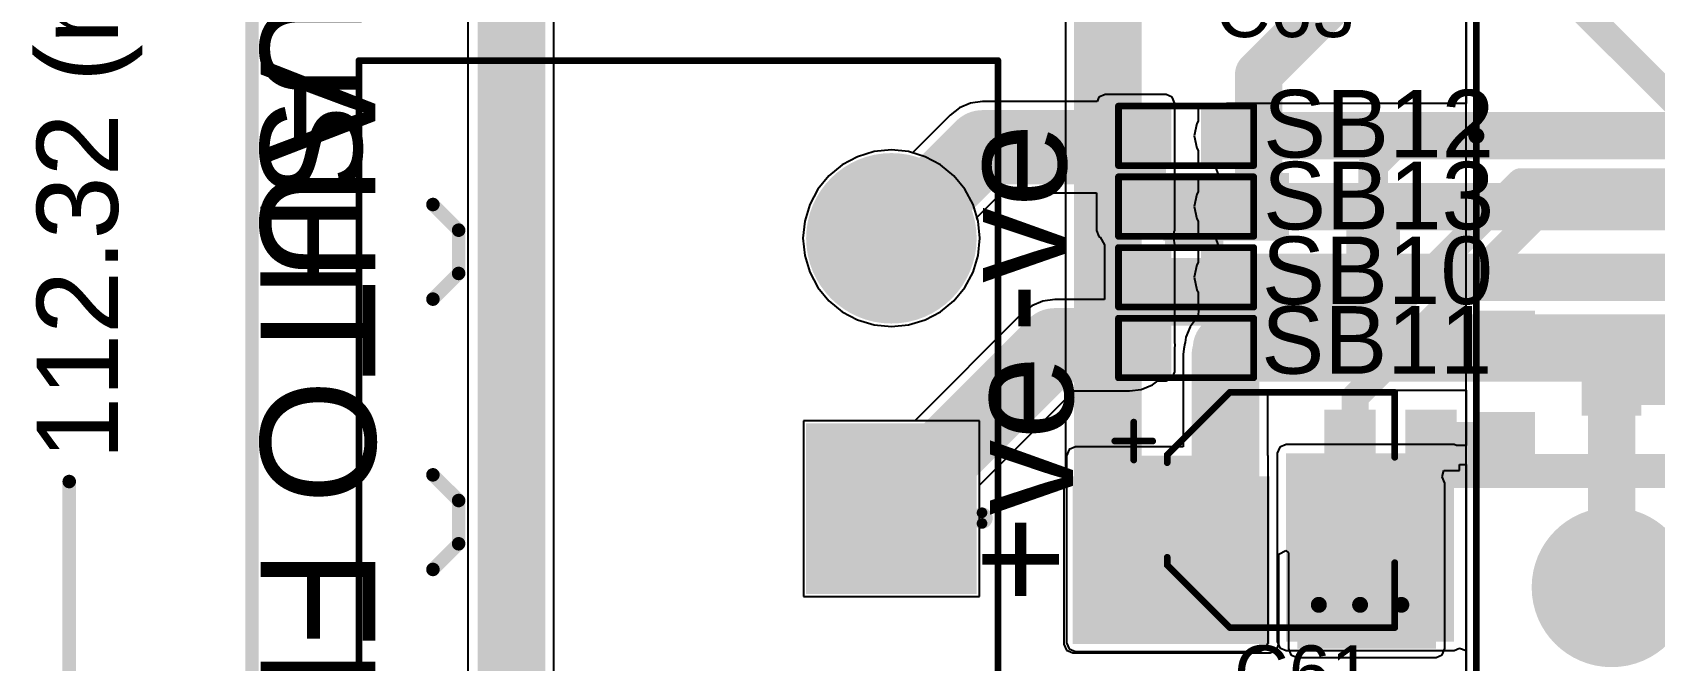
# Model space of a CAD drawing. Header units: millimetres. Extents: x 0 to 214, y 0 to 214.
# Drawn here: x -0.268 to 0.931, y 1.651 to 2.115 of the extents above; entities that cross this region are included whole.
import ezdxf

# ---------------------------------------------------------------- set-up
doc = ezdxf.new("R2010")
doc.units = ezdxf.units.MM
doc.header["$MEASUREMENT"] = 0
for name, color, linetype in [('BottomLayer', 5, 'Continuous'), ('BottomPaste', 16, 'Continuous'), ('BottomSolder', 6, 'Continuous'), ('Mechanical1', 6, 'Continuous'), ('Mechanical2', 216, 'Continuous'), ('MultiLayer', 9, 'Continuous'), ('PadHoleLayer', 156, 'Continuous'), ('TopLayer', 1, 'Continuous'), ('TopOverlay', 2, 'Continuous'), ('TopPaste', 8, 'Continuous'), ('TopSolder', 216, 'Continuous'), ('ViaHoleLayer', 16, 'Continuous')]:
    doc.layers.add(name, color=color, linetype=linetype)
doc.styles.add('Arial', font='', dxfattribs={"height": 0.2})
doc.styles.get('Arial').set_extended_font_data('Arial')

# ---------------------------------------------------------------- blocks, each defined once
blk = doc.blocks.new('S______B______59')
at = {"layer": 'TopLayer'}
for points in [[(-0.045, -0.0175), (-0.045, 0.0175), (-0.015, 0.0175), (-0.015, -0.0175)], [(0.015, -0.0175), (0.015, 0.0175), (0.045, 0.0175), (0.045, -0.0175)]]:
    blk.add_hatch(color=1, dxfattribs=at).paths.add_polyline_path(points)
at = {"layer": 'TopPaste'}
for points in [[(-0.045, -0.0175), (-0.045, 0.0175), (-0.015, 0.0175), (-0.015, -0.0175)], [(0.015, -0.0175), (0.015, 0.0175), (0.045, 0.0175), (0.045, -0.0175)]]:
    blk.add_hatch(color=8, dxfattribs=at).paths.add_polyline_path(points)
at = {"layer": 'TopSolder'}
for points in [[(-0.049, -0.0215), (-0.049, 0.0215), (-0.011, 0.0215), (-0.011, -0.0215)], [(0.011, -0.0215), (0.011, 0.0215), (0.049, 0.0215), (0.049, -0.0215)]]:
    blk.add_hatch(color=216, dxfattribs=at).paths.add_polyline_path(points)
at = {"layer": 'TopOverlay', "const_width": 0.005}
for points in [[(0.05, 0.022), (-0.05, 0.022)], [(-0.05, 0.022), (-0.05, -0.022)], [(0.05, 0.022), (0.05, -0.022)], [(0.05, -0.022), (-0.05, -0.022)]]:
    blk.add_lwpolyline(points, dxfattribs=at)
at = {"layer": 'TopOverlay', "const_width": 0.0025}
for points in [[(-0.05125, 0.022, 1), (-0.04875, 0.022, 1)], [(-0.05125, 0.022, 1), (-0.04875, 0.022, 1)], [(0.04875, 0.022, 1), (0.05125, 0.022, 1)], [(0.04875, 0.022, 1), (0.05125, 0.022, 1)], [(-0.05125, -0.022, 1), (-0.04875, -0.022, 1)], [(-0.05125, -0.022, 1), (-0.04875, -0.022, 1)], [(0.04875, -0.022, 1), (0.05125, -0.022, 1)], [(0.04875, -0.022, 1), (0.05125, -0.022, 1)]]:
    blk.add_lwpolyline(points, format="xyb", close=True, dxfattribs=at)
blk = doc.blocks.new('S______B______60')
at = {"layer": 'TopLayer'}
for points in [[(-0.045, -0.0175), (-0.045, 0.0175), (-0.015, 0.0175), (-0.015, -0.0175)], [(0.015, -0.0175), (0.015, 0.0175), (0.045, 0.0175), (0.045, -0.0175)]]:
    blk.add_hatch(color=1, dxfattribs=at).paths.add_polyline_path(points)
at = {"layer": 'TopPaste'}
for points in [[(-0.045, -0.0175), (-0.045, 0.0175), (-0.015, 0.0175), (-0.015, -0.0175)], [(0.015, -0.0175), (0.015, 0.0175), (0.045, 0.0175), (0.045, -0.0175)]]:
    blk.add_hatch(color=8, dxfattribs=at).paths.add_polyline_path(points)
at = {"layer": 'TopSolder'}
for points in [[(-0.049, -0.0215), (-0.049, 0.0215), (-0.011, 0.0215), (-0.011, -0.0215)], [(0.011, -0.0215), (0.011, 0.0215), (0.049, 0.0215), (0.049, -0.0215)]]:
    blk.add_hatch(color=216, dxfattribs=at).paths.add_polyline_path(points)
at = {"layer": 'TopOverlay', "const_width": 0.005}
for points in [[(0.05, 0.022), (-0.05, 0.022)], [(-0.05, 0.022), (-0.05, -0.022)], [(0.05, 0.022), (0.05, -0.022)], [(0.05, -0.022), (-0.05, -0.022)]]:
    blk.add_lwpolyline(points, dxfattribs=at)
at = {"layer": 'TopOverlay', "const_width": 0.0025}
for points in [[(-0.05125, 0.022, 1), (-0.04875, 0.022, 1)], [(-0.05125, 0.022, 1), (-0.04875, 0.022, 1)], [(0.04875, 0.022, 1), (0.05125, 0.022, 1)], [(0.04875, 0.022, 1), (0.05125, 0.022, 1)], [(-0.05125, -0.022, 1), (-0.04875, -0.022, 1)], [(-0.05125, -0.022, 1), (-0.04875, -0.022, 1)], [(0.04875, -0.022, 1), (0.05125, -0.022, 1)], [(0.04875, -0.022, 1), (0.05125, -0.022, 1)]]:
    blk.add_lwpolyline(points, format="xyb", close=True, dxfattribs=at)
blk = doc.blocks.new('S______B______61')
at = {"layer": 'TopLayer'}
for points in [[(-0.045, -0.0175), (-0.045, 0.0175), (-0.015, 0.0175), (-0.015, -0.0175)], [(0.015, -0.0175), (0.015, 0.0175), (0.045, 0.0175), (0.045, -0.0175)]]:
    blk.add_hatch(color=1, dxfattribs=at).paths.add_polyline_path(points)
at = {"layer": 'TopPaste'}
for points in [[(-0.045, -0.0175), (-0.045, 0.0175), (-0.015, 0.0175), (-0.015, -0.0175)], [(0.015, -0.0175), (0.015, 0.0175), (0.045, 0.0175), (0.045, -0.0175)]]:
    blk.add_hatch(color=8, dxfattribs=at).paths.add_polyline_path(points)
at = {"layer": 'TopSolder'}
for points in [[(-0.049, -0.0215), (-0.049, 0.0215), (-0.011, 0.0215), (-0.011, -0.0215)], [(0.011, -0.0215), (0.011, 0.0215), (0.049, 0.0215), (0.049, -0.0215)]]:
    blk.add_hatch(color=216, dxfattribs=at).paths.add_polyline_path(points)
at = {"layer": 'TopOverlay', "const_width": 0.005}
for points in [[(0.05, 0.022), (-0.05, 0.022)], [(-0.05, 0.022), (-0.05, -0.022)], [(0.05, 0.022), (0.05, -0.022)], [(0.05, -0.022), (-0.05, -0.022)]]:
    blk.add_lwpolyline(points, dxfattribs=at)
at = {"layer": 'TopOverlay', "const_width": 0.0025}
for points in [[(-0.05125, 0.022, 1), (-0.04875, 0.022, 1)], [(-0.05125, 0.022, 1), (-0.04875, 0.022, 1)], [(0.04875, 0.022, 1), (0.05125, 0.022, 1)], [(0.04875, 0.022, 1), (0.05125, 0.022, 1)], [(-0.05125, -0.022, 1), (-0.04875, -0.022, 1)], [(-0.05125, -0.022, 1), (-0.04875, -0.022, 1)], [(0.04875, -0.022, 1), (0.05125, -0.022, 1)], [(0.04875, -0.022, 1), (0.05125, -0.022, 1)]]:
    blk.add_lwpolyline(points, format="xyb", close=True, dxfattribs=at)
blk = doc.blocks.new('S______B______62')
at = {"layer": 'TopLayer'}
for points in [[(-0.045, -0.0175), (-0.045, 0.0175), (-0.015, 0.0175), (-0.015, -0.0175)], [(0.015, -0.0175), (0.015, 0.0175), (0.045, 0.0175), (0.045, -0.0175)]]:
    blk.add_hatch(color=1, dxfattribs=at).paths.add_polyline_path(points)
at = {"layer": 'TopPaste'}
for points in [[(-0.045, -0.0175), (-0.045, 0.0175), (-0.015, 0.0175), (-0.015, -0.0175)], [(0.015, -0.0175), (0.015, 0.0175), (0.045, 0.0175), (0.045, -0.0175)]]:
    blk.add_hatch(color=8, dxfattribs=at).paths.add_polyline_path(points)
at = {"layer": 'TopSolder'}
for points in [[(-0.049, -0.0215), (-0.049, 0.0215), (-0.011, 0.0215), (-0.011, -0.0215)], [(0.011, -0.0215), (0.011, 0.0215), (0.049, 0.0215), (0.049, -0.0215)]]:
    blk.add_hatch(color=216, dxfattribs=at).paths.add_polyline_path(points)
at = {"layer": 'TopOverlay', "const_width": 0.005}
for points in [[(0.05, 0.022), (-0.05, 0.022)], [(-0.05, 0.022), (-0.05, -0.022)], [(0.05, 0.022), (0.05, -0.022)], [(0.05, -0.022), (-0.05, -0.022)]]:
    blk.add_lwpolyline(points, dxfattribs=at)
at = {"layer": 'TopOverlay', "const_width": 0.0025}
for points in [[(-0.05125, 0.022, 1), (-0.04875, 0.022, 1)], [(-0.05125, 0.022, 1), (-0.04875, 0.022, 1)], [(0.04875, 0.022, 1), (0.05125, 0.022, 1)], [(0.04875, 0.022, 1), (0.05125, 0.022, 1)], [(-0.05125, -0.022, 1), (-0.04875, -0.022, 1)], [(-0.05125, -0.022, 1), (-0.04875, -0.022, 1)], [(0.04875, -0.022, 1), (0.05125, -0.022, 1)], [(0.04875, -0.022, 1), (0.05125, -0.022, 1)]]:
    blk.add_lwpolyline(points, format="xyb", close=True, dxfattribs=at)
blk = doc.blocks.new('SOT_23_B_79')
at = {"layer": 'BottomLayer'}
for points in [[(-0.05354335, 0.05748035), (-0.02125985, 0.05748035), (-0.02125985, 0.02125985), (-0.05354335, 0.02125985)], [(0.02125985, 0.05748035), (0.05354335, 0.05748035), (0.05354335, 0.02125985), (0.02125985, 0.02125985)], [(-0.01614175, -0.02125985), (0.01614175, -0.02125985), (0.01614175, -0.05748035), (-0.01614175, -0.05748035)]]:
    blk.add_hatch(color=5, dxfattribs=at).paths.add_polyline_path(points)
at = {"layer": 'BottomPaste'}
for points in [[(-0.05354335, 0.05748035), (-0.02125985, 0.05748035), (-0.02125985, 0.02125985), (-0.05354335, 0.02125985)], [(0.02125985, 0.05748035), (0.05354335, 0.05748035), (0.05354335, 0.02125985), (0.02125985, 0.02125985)], [(-0.01614175, -0.02125985), (0.01614175, -0.02125985), (0.01614175, -0.05748035), (-0.01614175, -0.05748035)]]:
    blk.add_hatch(color=16, dxfattribs=at).paths.add_polyline_path(points)
at = {"layer": 'BottomSolder'}
for points in [[(-0.05754335, 0.06148035), (-0.01725985, 0.06148035), (-0.01725985, 0.01725985), (-0.05754335, 0.01725985)], [(0.01725985, 0.06148035), (0.05754335, 0.06148035), (0.05754335, 0.01725985), (0.01725985, 0.01725985)], [(-0.02014175, -0.01725985), (0.02014175, -0.01725985), (0.02014175, -0.06148035), (-0.02014175, -0.06148035)]]:
    blk.add_hatch(color=6, dxfattribs=at).paths.add_polyline_path(points)
blk = doc.blocks.new('DIP_8_85')
at = {"layer": 'BottomLayer'}
h = blk.add_hatch(color=5, dxfattribs=at)
edge = h.paths.add_edge_path()
edge.add_arc((0.15, 0.5), 0.0551181, 0, 360)
at = {"layer": 'BottomSolder'}
h = blk.add_hatch(color=6, dxfattribs=at)
edge = h.paths.add_edge_path()
edge.add_arc((0.15, 0.5), 0.0591181, 0, 360)
at = {"layer": 'MultiLayer'}
h = blk.add_hatch(color=9, dxfattribs=at)
edge = h.paths.add_edge_path()
edge.add_arc((0.15, 0.5), 0.0551181, 0, 360)
at = {"layer": 'PadHoleLayer'}
h = blk.add_hatch(color=156, dxfattribs=at)
edge = h.paths.add_edge_path()
edge.add_arc((0.15, 0.5), 0.031496, 0, 360)
at = {"layer": 'TopLayer'}
h = blk.add_hatch(color=1, dxfattribs=at)
edge = h.paths.add_edge_path()
edge.add_arc((0.15, 0.5), 0.0551181, 0, 360)
at = {"layer": 'TopSolder'}
h = blk.add_hatch(color=216, dxfattribs=at)
edge = h.paths.add_edge_path()
edge.add_arc((0.15, 0.5), 0.0591181, 0, 360)
at = {"layer": 'TopOverlay', "const_width": 0.005}
blk.add_lwpolyline([(0.25, 0.593), (0.25, -0.553)], dxfattribs=at)
blk = doc.blocks.new('RES_0603_B_124')
at = {"layer": 'BottomLayer'}
for points in [[(-0.045, -0.0175), (-0.045, 0.0175), (-0.015, 0.0175), (-0.015, -0.0175)], [(0.015, -0.0175), (0.015, 0.0175), (0.045, 0.0175), (0.045, -0.0175)]]:
    blk.add_hatch(color=5, dxfattribs=at).paths.add_polyline_path(points)
at = {"layer": 'BottomPaste'}
for points in [[(-0.045, -0.0175), (-0.045, 0.0175), (-0.015, 0.0175), (-0.015, -0.0175)], [(0.015, -0.0175), (0.015, 0.0175), (0.045, 0.0175), (0.045, -0.0175)]]:
    blk.add_hatch(color=16, dxfattribs=at).paths.add_polyline_path(points)
at = {"layer": 'BottomSolder'}
for points in [[(-0.049, -0.0215), (-0.049, 0.0215), (-0.011, 0.0215), (-0.011, -0.0215)], [(0.011, -0.0215), (0.011, 0.0215), (0.049, 0.0215), (0.049, -0.0215)]]:
    blk.add_hatch(color=6, dxfattribs=at).paths.add_polyline_path(points)
blk = doc.blocks.new('TBP01R1_508_02BE_184')
at = {"layer": 'BottomLayer'}
blk.add_hatch(color=5, dxfattribs=at).paths.add_polyline_path([(-0.1590551, 0.0590551), (-0.0409449, 0.0590551), (-0.0409449, -0.0590551), (-0.1590551, -0.0590551)])
h = blk.add_hatch(color=5, dxfattribs=at)
edge = h.paths.add_edge_path()
edge.add_arc((0.1, 0), 0.0590551, 0, 360)
at = {"layer": 'BottomSolder'}
blk.add_hatch(color=6, dxfattribs=at).paths.add_polyline_path([(-0.1630551, 0.0630551), (-0.0369449, 0.0630551), (-0.0369449, -0.0630551), (-0.1630551, -0.0630551)])
h = blk.add_hatch(color=6, dxfattribs=at)
edge = h.paths.add_edge_path()
edge.add_arc((0.1, 0), 0.0630551, 0, 360)
at = {"layer": 'MultiLayer'}
blk.add_hatch(color=9, dxfattribs=at).paths.add_polyline_path([(-0.1590551, 0.0590551), (-0.0409449, 0.0590551), (-0.0409449, -0.0590551), (-0.1590551, -0.0590551)])
h = blk.add_hatch(color=9, dxfattribs=at)
edge = h.paths.add_edge_path()
edge.add_arc((0.1, 0), 0.0590551, 0, 360)
at = {"layer": 'PadHoleLayer'}
h = blk.add_hatch(color=156, dxfattribs=at)
edge = h.paths.add_edge_path()
edge.add_arc((-0.1, 0), 0.0334645, 0, 360)
h = blk.add_hatch(color=156, dxfattribs=at)
edge = h.paths.add_edge_path()
edge.add_arc((0.1, 0), 0.0334645, 0, 360)
at = {"layer": 'TopLayer'}
blk.add_hatch(color=1, dxfattribs=at).paths.add_polyline_path([(-0.1590551, 0.0590551), (-0.0409449, 0.0590551), (-0.0409449, -0.0590551), (-0.1590551, -0.0590551)])
h = blk.add_hatch(color=1, dxfattribs=at)
edge = h.paths.add_edge_path()
edge.add_arc((0.1, 0), 0.0590551, 0, 360)
at = {"layer": 'TopSolder'}
blk.add_hatch(color=216, dxfattribs=at).paths.add_polyline_path([(-0.1630551, 0.0630551), (-0.0369449, 0.0630551), (-0.0369449, -0.0630551), (-0.1630551, -0.0630551)])
h = blk.add_hatch(color=216, dxfattribs=at)
edge = h.paths.add_edge_path()
edge.add_arc((0.1, 0), 0.0630551, 0, 360)
at = {"layer": 'TopOverlay'}
for points, const_width in [([(-0.2314961, 0.3937008), (0.2314961, 0.3937008)], 0.005), ([(0.2314961, 0.3937008), (0.2314961, -0.0787402)], 0.005), ([(-0.145, 0.339), (-0.126, 0.32)], 0.01), ([(-0.075, 0.339), (-0.094, 0.32)], 0.01), ([(0.055, 0.339), (0.074, 0.32)], 0.01), ([(0.055, 0.339), (0.074, 0.32)], 0.01), ([(0.125, 0.339), (0.106, 0.32)], 0.01), ([(0.125, 0.339), (0.106, 0.32)], 0.01), ([(-0.126, 0.32), (-0.094, 0.32)], 0.01), ([(0.074, 0.32), (0.106, 0.32)], 0.01), ([(0.074, 0.32), (0.106, 0.32)], 0.01), ([(-0.2314961, -0.0787402), (0.2314961, -0.0787402)], 0.005)]:
    blk.add_lwpolyline(points, dxfattribs=dict(at, const_width=const_width))
for points, const_width in [([(0.2302461, 0.3937008, 1), (0.2327461, 0.3937008, 1)], 0.0025), ([(0.2302461, 0.3937008, 1), (0.2327461, 0.3937008, 1)], 0.0025), ([(-0.1475, 0.339, 1), (-0.1425, 0.339, 1)], 0.005), ([(-0.0775, 0.339, 1), (-0.0725, 0.339, 1)], 0.005), ([(0.0525, 0.339, 1), (0.0575, 0.339, 1)], 0.005), ([(0.0525, 0.339, 1), (0.0575, 0.339, 1)], 0.005), ([(0.1225, 0.339, 1), (0.1275, 0.339, 1)], 0.005), ([(0.1225, 0.339, 1), (0.1275, 0.339, 1)], 0.005), ([(-0.1285, 0.32, 1), (-0.1235, 0.32, 1)], 0.005), ([(-0.1285, 0.32, 1), (-0.1235, 0.32, 1)], 0.005), ([(-0.0965, 0.32, 1), (-0.0915, 0.32, 1)], 0.005), ([(-0.0965, 0.32, 1), (-0.0915, 0.32, 1)], 0.005), ([(0.0715, 0.32, 1), (0.0765, 0.32, 1)], 0.005), ([(0.0715, 0.32, 1), (0.0765, 0.32, 1)], 0.005), ([(0.0715, 0.32, 1), (0.0765, 0.32, 1)], 0.005), ([(0.0715, 0.32, 1), (0.0765, 0.32, 1)], 0.005), ([(0.1035, 0.32, 1), (0.1085, 0.32, 1)], 0.005), ([(0.1035, 0.32, 1), (0.1085, 0.32, 1)], 0.005), ([(0.1035, 0.32, 1), (0.1085, 0.32, 1)], 0.005), ([(0.1035, 0.32, 1), (0.1085, 0.32, 1)], 0.005), ([(-0.103063, -0.067, 1), (-0.110937, -0.067, 1)], 0.007874), ([(-0.1129055, -0.067, 1), (-0.1089685, -0.067, 1)], 0.003937), ([(-0.1050315, -0.067, 1), (-0.1010945, -0.067, 1)], 0.003937), ([(0.2302461, -0.0787402, 1), (0.2327461, -0.0787402, 1)], 0.0025), ([(0.2302461, -0.0787402, 1), (0.2327461, -0.0787402, 1)], 0.0025)]:
    blk.add_lwpolyline(points, format="xyb", close=True, dxfattribs=dict(at, const_width=const_width))
blk = doc.blocks.new('RES_0603_B_209')
at = {"layer": 'BottomLayer'}
for points in [[(-0.045, -0.0175), (-0.045, 0.0175), (-0.015, 0.0175), (-0.015, -0.0175)], [(0.015, -0.0175), (0.015, 0.0175), (0.045, 0.0175), (0.045, -0.0175)]]:
    blk.add_hatch(color=5, dxfattribs=at).paths.add_polyline_path(points)
at = {"layer": 'BottomPaste'}
for points in [[(-0.045, -0.0175), (-0.045, 0.0175), (-0.015, 0.0175), (-0.015, -0.0175)], [(0.015, -0.0175), (0.015, 0.0175), (0.045, 0.0175), (0.045, -0.0175)]]:
    blk.add_hatch(color=16, dxfattribs=at).paths.add_polyline_path(points)
at = {"layer": 'BottomSolder'}
for points in [[(-0.049, -0.0215), (-0.049, 0.0215), (-0.011, 0.0215), (-0.011, -0.0215)], [(0.011, -0.0215), (0.011, 0.0215), (0.049, 0.0215), (0.049, -0.0215)]]:
    blk.add_hatch(color=6, dxfattribs=at).paths.add_polyline_path(points)
blk = doc.blocks.new('SOT23_3_B_225')
at = {"layer": 'BottomLayer'}
for points in [[(-0.02165995, 0.02657475), (-0.05315605, 0.02657475), (-0.05315605, 0.05807085), (-0.02165995, 0.05807085)], [(0.05314315, 0.02657475), (0.02164705, 0.02657475), (0.02164705, 0.05807085), (0.05314315, 0.05807085)], [(0.01574165, -0.05807095), (-0.01575445, -0.05807095), (-0.01575445, -0.02657485), (0.01574165, -0.02657485)]]:
    blk.add_hatch(color=5, dxfattribs=at).paths.add_polyline_path(points)
at = {"layer": 'BottomPaste'}
for points in [[(-0.02165995, 0.02657475), (-0.05315605, 0.02657475), (-0.05315605, 0.05807085), (-0.02165995, 0.05807085)], [(0.05314315, 0.02657475), (0.02164705, 0.02657475), (0.02164705, 0.05807085), (0.05314315, 0.05807085)], [(0.01574165, -0.05807095), (-0.01575445, -0.05807095), (-0.01575445, -0.02657485), (0.01574165, -0.02657485)]]:
    blk.add_hatch(color=16, dxfattribs=at).paths.add_polyline_path(points)
at = {"layer": 'BottomSolder'}
for points in [[(-0.01765995, 0.02257475), (-0.05715605, 0.02257475), (-0.05715605, 0.06207085), (-0.01765995, 0.06207085)], [(0.05714315, 0.02257475), (0.01764705, 0.02257475), (0.01764705, 0.06207085), (0.05714315, 0.06207085)], [(0.01974165, -0.06207095), (-0.01975445, -0.06207095), (-0.01975445, -0.02257485), (0.01974165, -0.02257485)]]:
    blk.add_hatch(color=6, dxfattribs=at).paths.add_polyline_path(points)
blk = doc.blocks.new('C__0603_B_253')
at = {"layer": 'BottomLayer'}
for points in [[(-0.045, -0.0175), (-0.045, 0.0175), (-0.015, 0.0175), (-0.015, -0.0175)], [(0.015, -0.0175), (0.015, 0.0175), (0.045, 0.0175), (0.045, -0.0175)]]:
    blk.add_hatch(color=5, dxfattribs=at).paths.add_polyline_path(points)
at = {"layer": 'BottomPaste'}
for points in [[(-0.045, -0.0175), (-0.045, 0.0175), (-0.015, 0.0175), (-0.015, -0.0175)], [(0.015, -0.0175), (0.015, 0.0175), (0.045, 0.0175), (0.045, -0.0175)]]:
    blk.add_hatch(color=16, dxfattribs=at).paths.add_polyline_path(points)
at = {"layer": 'BottomSolder'}
for points in [[(-0.0473622, -0.0198622), (-0.0473622, 0.0198622), (-0.0126378, 0.0198622), (-0.0126378, -0.0198622)], [(0.0126378, -0.0198622), (0.0126378, 0.0198622), (0.0473622, 0.0198622), (0.0473622, -0.0198622)]]:
    blk.add_hatch(color=6, dxfattribs=at).paths.add_polyline_path(points)
blk = doc.blocks.new('RVT1E100M0405__254')
at = {"layer": 'TopLayer'}
for points in [[(-0.1220472, 0.03149605), (-0.019685, 0.03149605), (-0.019685, -0.03149605), (-0.1220472, -0.03149605)], [(0.0196851, 0.03149605), (0.1220473, 0.03149605), (0.1220473, -0.03149605), (0.0196851, -0.03149605)]]:
    blk.add_hatch(color=1, dxfattribs=at).paths.add_polyline_path(points)
at = {"layer": 'TopPaste'}
for points in [[(-0.1220472, 0.03149605), (-0.019685, 0.03149605), (-0.019685, -0.03149605), (-0.1220472, -0.03149605)], [(0.0196851, 0.03149605), (0.1220473, 0.03149605), (0.1220473, -0.03149605), (0.0196851, -0.03149605)]]:
    blk.add_hatch(color=8, dxfattribs=at).paths.add_polyline_path(points)
at = {"layer": 'TopSolder'}
for points in [[(-0.1260472, 0.03549605), (-0.015685, 0.03549605), (-0.015685, -0.03549605), (-0.1260472, -0.03549605)], [(0.0156851, 0.03549605), (0.1260473, 0.03549605), (0.1260473, -0.03549605), (0.0156851, -0.03549605)]]:
    blk.add_hatch(color=216, dxfattribs=at).paths.add_polyline_path(points)
at = {"layer": 'TopOverlay', "const_width": 0.005}
for points in [[(-0.08325, 0.04075), (-0.037, 0.087)], [(-0.037, 0.087), (0.085, 0.087)], [(0.085, 0.039), (0.085, 0.087)], [(-0.108, 0.037), (-0.108, 0.065)], [(-0.122, 0.051), (-0.094, 0.051)], [(-0.08325, 0.035), (-0.08325, 0.04075)], [(-0.08325, -0.04075), (-0.08325, -0.035)], [(-0.08325, -0.04075), (-0.037, -0.087)], [(0.085, -0.087), (0.085, -0.039)], [(-0.037, -0.087), (0.085, -0.087)]]:
    blk.add_lwpolyline(points, dxfattribs=at)
at = {"layer": 'TopOverlay', "const_width": 0.0025}
for points in [[(-0.03825, 0.087, 1), (-0.03575, 0.087, 1)], [(-0.03825, 0.087, 1), (-0.03575, 0.087, 1)], [(0.08375, 0.087, 1), (0.08625, 0.087, 1)], [(0.08375, 0.087, 1), (0.08625, 0.087, 1)], [(-0.10925, 0.065, 1), (-0.10675, 0.065, 1)], [(-0.12325, 0.051, 1), (-0.12075, 0.051, 1)], [(-0.09525, 0.051, 1), (-0.09275, 0.051, 1)], [(-0.10925, 0.037, 1), (-0.10675, 0.037, 1)], [(-0.0845, 0.04075, 1), (-0.082, 0.04075, 1)], [(-0.0845, 0.04075, 1), (-0.082, 0.04075, 1)], [(-0.0845, 0.035, 1), (-0.082, 0.035, 1)], [(0.08375, 0.039, 1), (0.08625, 0.039, 1)], [(-0.0845, -0.035, 1), (-0.082, -0.035, 1)], [(-0.0845, -0.04075, 1), (-0.082, -0.04075, 1)], [(-0.0845, -0.04075, 1), (-0.082, -0.04075, 1)], [(0.08375, -0.039, 1), (0.08625, -0.039, 1)], [(-0.03825, -0.087, 1), (-0.03575, -0.087, 1)], [(-0.03825, -0.087, 1), (-0.03575, -0.087, 1)], [(0.08375, -0.087, 1), (0.08625, -0.087, 1)], [(0.08375, -0.087, 1), (0.08625, -0.087, 1)]]:
    blk.add_lwpolyline(points, format="xyb", close=True, dxfattribs=at)

msp = doc.modelspace()

# ---------------------------------------------------------------- hatches: boundary and pattern name
at = {"layer": 'BottomLayer'}
h = msp.add_hatch(color=5, dxfattribs=at)
edge = h.paths.add_edge_path()
edge.add_arc((0.7995, 2.0389999), 0.011811, 0, 360)
for points in [[(0.568, 1.9614588), (0.661, 1.9614588), (0.661, 2.0114588), (0.568, 2.0114588)], [(0.568, 1.8985064), (0.661, 1.8985064), (0.661, 1.9485064), (0.568, 1.9485064)], [(0.501, 1.663), (0.647, 1.663), (0.647, 1.7870476), (0.501, 1.7870476)], [(0.667, 1.6595738), (0.7696688, 1.6595738), (0.7696688, 1.782), (0.667, 1.782)]]:
    msp.add_hatch(color=5, dxfattribs=at).paths.add_polyline_path(points)
h = msp.add_hatch(color=5, dxfattribs=at)
edge = h.paths.add_edge_path()
edge.add_arc((0.5627585, 1.6982976), 0.031496, 0, 360)
h = msp.add_hatch(color=5, dxfattribs=at)
edge = h.paths.add_edge_path()
edge.add_arc((0.683, 1.692), 0.011811, 0, 360)
h = msp.add_hatch(color=5, dxfattribs=at)
edge = h.paths.add_edge_path()
edge.add_arc((0.7135, 1.692), 0.011811, 0, 360)
h = msp.add_hatch(color=5, dxfattribs=at)
edge = h.paths.add_edge_path()
edge.add_arc((0.744, 1.692), 0.011811, 0, 360)
at = {"layer": 'BottomSolder'}
h = msp.add_hatch(color=6, dxfattribs=at)
edge = h.paths.add_edge_path()
edge.add_arc((0.7995, 2.0389999), 0.0059055, 0, 360)
h = msp.add_hatch(color=6, dxfattribs=at)
edge = h.paths.add_edge_path()
edge.add_arc((0.5627585, 1.6982976), 0.015748, 0, 360)
h = msp.add_hatch(color=6, dxfattribs=at)
edge = h.paths.add_edge_path()
edge.add_arc((0.683, 1.692), 0.0059055, 0, 360)
h = msp.add_hatch(color=6, dxfattribs=at)
edge = h.paths.add_edge_path()
edge.add_arc((0.7135, 1.692), 0.0059055, 0, 360)
h = msp.add_hatch(color=6, dxfattribs=at)
edge = h.paths.add_edge_path()
edge.add_arc((0.744, 1.692), 0.0059055, 0, 360)
at = {"layer": 'TopLayer'}
for points in [[(0.525, 1.969), (0.57, 1.969), (0.57, 2.063), (0.525, 2.063)], [(0.531, 1.8643334), (0.57, 1.8643334), (0.57, 1.9583334), (0.531, 1.9583334)], [(0.503, 1.664), (0.639, 1.664), (0.639, 1.8022976), (0.503, 1.8022976)], [(0.6587252, 1.6648274), (0.783, 1.6648274), (0.783, 1.804125), (0.6587252, 1.804125)]]:
    msp.add_hatch(color=1, dxfattribs=at).paths.add_polyline_path(points)
h = msp.add_hatch(color=1, dxfattribs=at)
edge = h.paths.add_edge_path()
edge.add_arc((0.7995, 2.0389999), 0.011811, 0, 360)
h = msp.add_hatch(color=1, dxfattribs=at)
edge = h.paths.add_edge_path()
edge.add_arc((0.5627585, 1.6982976), 0.031496, 0, 360)
h = msp.add_hatch(color=1, dxfattribs=at)
edge = h.paths.add_edge_path()
edge.add_arc((0.683, 1.692), 0.011811, 0, 360)
h = msp.add_hatch(color=1, dxfattribs=at)
edge = h.paths.add_edge_path()
edge.add_arc((0.7135, 1.692), 0.011811, 0, 360)
h = msp.add_hatch(color=1, dxfattribs=at)
edge = h.paths.add_edge_path()
edge.add_arc((0.744, 1.692), 0.011811, 0, 360)
at = {"layer": 'TopSolder'}
h = msp.add_hatch(color=216, dxfattribs=at)
edge = h.paths.add_edge_path()
edge.add_arc((0.7995, 2.0389999), 0.0059055, 0, 360)
h = msp.add_hatch(color=216, dxfattribs=at)
edge = h.paths.add_edge_path()
edge.add_arc((0.5627585, 1.6982976), 0.015748, 0, 360)
h = msp.add_hatch(color=216, dxfattribs=at)
edge = h.paths.add_edge_path()
edge.add_arc((0.683, 1.692), 0.0059055, 0, 360)
h = msp.add_hatch(color=216, dxfattribs=at)
edge = h.paths.add_edge_path()
edge.add_arc((0.7135, 1.692), 0.0059055, 0, 360)
h = msp.add_hatch(color=216, dxfattribs=at)
edge = h.paths.add_edge_path()
edge.add_arc((0.744, 1.692), 0.0059055, 0, 360)
at = {"layer": 'ViaHoleLayer'}
h = msp.add_hatch(color=16, dxfattribs=at)
edge = h.paths.add_edge_path()
edge.add_arc((0.7995, 2.0389999), 0.0059055, 0, 360)
h = msp.add_hatch(color=16, dxfattribs=at)
edge = h.paths.add_edge_path()
edge.add_arc((0.5627585, 1.6982976), 0.015748, 0, 360)
h = msp.add_hatch(color=16, dxfattribs=at)
edge = h.paths.add_edge_path()
edge.add_arc((0.683, 1.692), 0.0059055, 0, 360)
h = msp.add_hatch(color=16, dxfattribs=at)
edge = h.paths.add_edge_path()
edge.add_arc((0.7135, 1.692), 0.0059055, 0, 360)
h = msp.add_hatch(color=16, dxfattribs=at)
edge = h.paths.add_edge_path()
edge.add_arc((0.744, 1.692), 0.0059055, 0, 360)

# ---------------------------------------------------------------- linework, layer by layer
at = {"layer": 'BottomLayer'}
for p, q in [((0.0540057, 0.5588418), (0.0539929, 4.0808166)), ((0.792, 1.615), (0.792, 2.764)), ((0.4957374, 2.1500262), (0.4957374, 1.7900214)), ((0.3541868, 2.0272864), (0.3419238, 2.0235665)), ((0.3669398, 2.0285425), (0.3541868, 2.0272864)), ((0.3796928, 2.0272864), (0.3669398, 2.0285425)), ((0.3919558, 2.0235665), (0.3796928, 2.0272864)), ((0.3306222, 2.0175257), (0.3207163, 2.0093961)), ((0.3419238, 2.0235665), (0.3306222, 2.0175257)), ((0.4032574, 2.0175257), (0.3919558, 2.0235665)), ((0.4131633, 2.0093961), (0.4032574, 2.0175257)), ((0.3207163, 2.0093961), (0.3125867, 1.9994902)), ((0.4212929, 1.9994902), (0.4131633, 2.0093961)), ((0.3125867, 1.9994902), (0.3065459, 1.9881886)), ((0.4273337, 1.9881886), (0.4212929, 1.9994902)), ((0.3065459, 1.9881886), (0.302826, 1.9759256)), ((0.4310536, 1.9759256), (0.4273337, 1.9881886)), ((0.302826, 1.9759256), (0.3015699, 1.9631726)), ((0.4323097, 1.9631726), (0.4310536, 1.9759256)), ((0.3015699, 1.9631726), (0.302826, 1.9504196)), ((0.4310536, 1.9504196), (0.4323097, 1.9631726)), ((0.302826, 1.9504196), (0.3065459, 1.9381566)), ((0.4273337, 1.9381566), (0.4310536, 1.9504196)), ((0.3065459, 1.9381566), (0.3125867, 1.926855)), ((0.4212929, 1.926855), (0.4273337, 1.9381566)), ((0.3125867, 1.926855), (0.3207163, 1.9169491)), ((0.4131633, 1.9169491), (0.4212929, 1.926855)), ((0.3207163, 1.9169491), (0.3306222, 1.9088195)), ((0.3306222, 1.9088195), (0.3419238, 1.9027787)), ((0.3919558, 1.9027787), (0.4032574, 1.9088195)), ((0.4032574, 1.9088195), (0.4131633, 1.9169491)), ((0.3419238, 1.9027787), (0.3541868, 1.8990588)), ((0.3541868, 1.8990588), (0.3669398, 1.8978027)), ((0.3669398, 1.8978027), (0.3796928, 1.8990588)), ((0.3796928, 1.8990588), (0.3919558, 1.9027787)), ((0.4319949, 1.8282277), (0.3018847, 1.8282277)), ((0.3018847, 1.8282277), (0.3018847, 1.6981175)), ((0.4319949, 1.6981175), (0.4319949, 1.8282277)), ((0.4957374, 1.7900214), (0.4945056, 1.7870476)), ((0.7742611, 1.7865921), (0.7754783, 1.7915)), ((0.7754783, 1.7915), (0.787, 1.7915)), ((0.787, 1.7915), (0.787, 1.7959368)), ((0.787, 1.7959368), (0.792, 1.7959368)), ((0.792, 1.7959368), (0.792, 1.6150001)), ((0.4945056, 1.7870476), (0.4945056, 1.663)), ((0.7761633, 1.782), (0.7742611, 1.7865921)), ((0.7761633, 1.6595738), (0.7761633, 1.782)), ((0.6534944, 1.729495), (0.6584944, 1.7321034)), ((0.6534944, 1.663), (0.6534944, 1.729495)), ((0.6584944, 1.7321034), (0.6603226, 1.7308281)), ((0.6603226, 1.7308281), (0.6605056, 1.7305057)), ((0.6605056, 1.7305057), (0.6605056, 1.6595738)), ((0.3018847, 1.6981175), (0.4319949, 1.6981175)), ((0.4945056, 1.663), (0.4964078, 1.6584078)), ((0.4964078, 1.6584078), (0.501, 1.6565056)), ((0.501, 1.6565056), (0.647, 1.6565056)), ((0.647, 1.6565056), (0.6515922, 1.6584078)), ((0.6515922, 1.6584078), (0.6534944, 1.663)), ((0.6605056, 1.6595738), (0.6624078, 1.6549816)), ((0.7742611, 1.6549816), (0.7761633, 1.6595738)), ((0.6624078, 1.6549816), (0.667, 1.6530794)), ((0.667, 1.6530794), (0.7696689, 1.6530794)), ((0.7696689, 1.6530794), (0.7742611, 1.6549816))]:
    msp.add_line(p, q, dxfattribs=at)
for points, const_width in [([(0.5270049, 1.7621726), (0.5270049, 2.672)], 0.05), ([(0.6853466, 2.3246535), (0.9790001, 2.031)], 0.02), ([(0.6385363, 2.0845363), (0.705, 2.151)], 0.035), ([(0.6385363, 1.9895677), (0.6385363, 2.0845363)], 0.035), ([(0.723182, 2.017182), (0.745, 2.039)], 0.022), ([(0.745, 2.039), (0.7994999, 2.039)], 0.022), ([(0.7994999, 2.039), (0.7995, 2.0389999)], 0.022), ([(0.723182, 1.9521662), (0.723182, 2.017182)], 0.022), ([(0.7419951, 1.9147646), (0.8322305, 2.005)], 0.02), ([(0.8322305, 2.005), (2.199, 2.005)], 0.02), ([(0.7099632, 1.8459632), (0.843, 1.979)], 0.02), ([(0.843, 1.979), (2.23, 1.979)], 0.02), ([(0.6385363, 1.9147646), (0.6442844, 1.9205127)], 0.02), ([(0.6385363, 1.9147646), (0.7419951, 1.9147646)], 0.02), ([(0.8206299, 1.8894016), (1.1324016, 1.8894016)], 0.025), ([(0.8994351, 1.7050649), (0.8994351, 1.851935)], 0.035), ([(0.8993701, 1.852), (0.8994351, 1.851935)], 0.0295276), ([(0.8995945, 1.8522244), (0.9045945, 1.8522244)], 0.025), ([(0.9043701, 1.852), (0.9045945, 1.8522244)], 0.025), ([(0.9045945, 1.8522244), (0.9667756, 1.8522244)], 0.025), ([(0.7099632, 1.8189632), (0.7099632, 1.8459632)], 0.02), ([(0.706, 1.815), (0.7099632, 1.8189632)], 0.02), ([(0.7662008, 1.8147992), (0.8204291, 1.8147992)], 0.025), ([(0.771, 1.815), (0.7712008, 1.8147992)], 0.025), ([(0.8254291, 1.8147992), (0.8256299, 1.8145984)], 0.025), ([(0.5270049, 1.7250049), (0.5270049, 1.7621726)], 0.05), ([(0.5270049, 1.7621726), (0.6231409, 1.7621726)], 0.04), ([(0.6821409, 1.7621726), (0.6831409, 1.7621726)], 0.025), ([(0.6831409, 1.7168591), (0.6831409, 1.7621726)], 0.025), ([(0.6831409, 1.7168591), (0.705, 1.695)], 0.025), ([(0.8994351, 1.7050649), (0.8995, 1.705)], 0.0295276)]:
    msp.add_lwpolyline(points, dxfattribs=dict(at, const_width=const_width))
for points, const_width in [([(0.6297863, 2.0845363, 1), (0.6472863, 2.0845363, 1)], 0.0175), ([(0.6297863, 2.0845363, 1), (0.6472863, 2.0845363, 1)], 0.0175), ([(0.7395, 2.039, 1), (0.7505, 2.039, 1)], 0.011), ([(0.7395, 2.039, 1), (0.7505, 2.039, 1)], 0.011), ([(0.7939999, 2.039, 1), (0.8049999, 2.039, 1)], 0.011), ([(0.7939999, 2.039, 1), (0.8049999, 2.039, 1)], 0.011), ([(0.794, 2.0389999, 1), (0.805, 2.0389999, 1)], 0.011), ([(0.717682, 2.017182, 1), (0.728682, 2.017182, 1)], 0.011), ([(0.717682, 2.017182, 1), (0.728682, 2.017182, 1)], 0.011), ([(0.6297863, 1.9895677, 1), (0.6472863, 1.9895677, 1)], 0.0175), ([(0.8272305, 2.005, 1), (0.8372305, 2.005, 1)], 0.01), ([(0.8272305, 2.005, 1), (0.8372305, 2.005, 1)], 0.01), ([(0.838, 1.979, 1), (0.848, 1.979, 1)], 0.01), ([(0.838, 1.979, 1), (0.848, 1.979, 1)], 0.01), ([(0.717682, 1.9521662, 1), (0.728682, 1.9521662, 1)], 0.011), ([(0.6335363, 1.9147646, 1), (0.6435363, 1.9147646, 1)], 0.01), ([(0.6335363, 1.9147646, 1), (0.6435363, 1.9147646, 1)], 0.01), ([(0.6392844, 1.9205127, 1), (0.6492844, 1.9205127, 1)], 0.01), ([(0.7369951, 1.9147646, 1), (0.7469951, 1.9147646, 1)], 0.01), ([(0.7369951, 1.9147646, 1), (0.7469951, 1.9147646, 1)], 0.01), ([(0.8143799, 1.8894016, 1), (0.8268799, 1.8894016, 1)], 0.0125), ([(0.8906851, 1.851935, 1), (0.9081851, 1.851935, 1)], 0.0175), ([(0.8919882, 1.852, 1), (0.906752, 1.852, 1)], 0.0147638), ([(0.8920532, 1.851935, 1), (0.906817, 1.851935, 1)], 0.0147638), ([(0.8933445, 1.8522244, 1), (0.9058445, 1.8522244, 1)], 0.0125), ([(0.8981201, 1.852, 1), (0.9106201, 1.852, 1)], 0.0125), ([(0.8983445, 1.8522244, 1), (0.9108445, 1.8522244, 1)], 0.0125), ([(0.8983445, 1.8522244, 1), (0.9108445, 1.8522244, 1)], 0.0125), ([(0.8983445, 1.8522244, 1), (0.9108445, 1.8522244, 1)], 0.0125), ([(0.7049632, 1.8459632, 1), (0.7149632, 1.8459632, 1)], 0.01), ([(0.7049632, 1.8459632, 1), (0.7149632, 1.8459632, 1)], 0.01), ([(0.701, 1.815, 1), (0.711, 1.815, 1)], 0.01), ([(0.7049632, 1.8189632, 1), (0.7149632, 1.8189632, 1)], 0.01), ([(0.7049632, 1.8189632, 1), (0.7149632, 1.8189632, 1)], 0.01), ([(0.7599508, 1.8147992, 1), (0.7724508, 1.8147992, 1)], 0.0125), ([(0.76475, 1.815, 1), (0.77725, 1.815, 1)], 0.0125), ([(0.7649508, 1.8147992, 1), (0.7774508, 1.8147992, 1)], 0.0125), ([(0.8141791, 1.8147992, 1), (0.8266791, 1.8147992, 1)], 0.0125), ([(0.8191791, 1.8147992, 1), (0.8316791, 1.8147992, 1)], 0.0125), ([(0.8193799, 1.8145984, 1), (0.8318799, 1.8145984, 1)], 0.0125), ([(0.5145049, 1.7621726, 1), (0.5395049, 1.7621726, 1)], 0.025), ([(0.5145049, 1.7621726, 1), (0.5395049, 1.7621726, 1)], 0.025), ([(0.5170049, 1.7621726, 1), (0.5370049, 1.7621726, 1)], 0.02), ([(0.6131409, 1.7621726, 1), (0.6331409, 1.7621726, 1)], 0.02), ([(0.6758909, 1.7621726, 1), (0.6883909, 1.7621726, 1)], 0.0125), ([(0.6768909, 1.7621726, 1), (0.6893909, 1.7621726, 1)], 0.0125), ([(0.6768909, 1.7621726, 1), (0.6893909, 1.7621726, 1)], 0.0125), ([(0.5145049, 1.7250049, 1), (0.5395049, 1.7250049, 1)], 0.025), ([(0.6768909, 1.7168591, 1), (0.6893909, 1.7168591, 1)], 0.0125), ([(0.6768909, 1.7168591, 1), (0.6893909, 1.7168591, 1)], 0.0125), ([(0.8906851, 1.7050649, 1), (0.9081851, 1.7050649, 1)], 0.0175), ([(0.8920532, 1.7050649, 1), (0.906817, 1.7050649, 1)], 0.0147638), ([(0.8921181, 1.705, 1), (0.9068819, 1.705, 1)], 0.0147638), ([(0.69875, 1.695, 1), (0.71125, 1.695, 1)], 0.0125)]:
    msp.add_lwpolyline(points, format="xyb", close=True, dxfattribs=dict(at, const_width=const_width))
at = {"layer": 'Mechanical1', "const_width": 0.01}
msp.add_lwpolyline([(-0.241, -0.1058274), (-0.241, 1.7832123)], dxfattribs=at)
at = {"layer": 'Mechanical1', "const_width": 0.005}
msp.add_lwpolyline([(-0.2435, 1.7832123, 1), (-0.2385, 1.7832123, 1)], format="xyb", close=True, dxfattribs=at)
at = {"layer": 'Mechanical2', "const_width": 0.01}
msp.add_lwpolyline([(-0.1058593, 4.3160643), (-0.1058591, -0.1058274)], dxfattribs=at)
at = {"layer": 'TopLayer'}
for p, q in [((0.1172675, 0.2189515), (0.1172675, 3.884362)), ((0.792, 1.615), (0.792, 2.764)), ((0.792, 2.213876), (0.792, 2.0629603)), ((0.4255219, 2.0631378), (0.4173726, 2.0597623)), ((0.4342672, 2.0642891), (0.4255219, 2.0631378)), ((0.5190396, 2.0642891), (0.4342672, 2.0642891)), ((0.5204078, 2.0675922), (0.5190396, 2.0642891)), ((0.525, 2.0694944), (0.5204078, 2.0675922)), ((0.57, 2.0694944), (0.525, 2.0694944)), ((0.5745922, 2.0675922), (0.57, 2.0694944)), ((0.5764944, 2.063), (0.5745922, 2.0675922)), ((0.4103747, 2.0543925), (0.3824364, 2.0264542)), ((0.4173726, 2.0597623), (0.4103747, 2.0543925)), ((0.5764944, 1.969), (0.5764944, 2.063)), ((0.6125272, 2.0624999), (0.5938417, 2.0624999)), ((0.5938417, 2.0624999), (0.5938417, 2.04987)), ((0.6148417, 2.0629603), (0.6125272, 2.0624999)), ((0.792, 2.0629603), (0.6148417, 2.0629603)), ((0.5927052, 2.0481691), (0.5908813, 2.0389999)), ((0.5938417, 2.04987), (0.5927052, 2.0481691)), ((0.3541868, 2.0272864), (0.3419238, 2.0235665)), ((0.3669398, 2.0285425), (0.3541868, 2.0272864)), ((0.3796928, 2.0272864), (0.3669398, 2.0285425)), ((0.3824364, 2.0264542), (0.3796928, 2.0272864)), ((0.5908813, 2.0389999), (0.5927052, 2.0298307)), ((0.5927052, 2.0298307), (0.5938417, 2.0281298)), ((0.5938417, 2.0281298), (0.5938417, 2.0154999)), ((0.3306222, 2.0175257), (0.3207163, 2.0093961)), ((0.3419238, 2.0235665), (0.3306222, 2.0175257)), ((0.5938417, 2.0154999), (0.6065022, 2.0154999)), ((0.6065022, 2.0154999), (0.6085143, 2.0104999)), ((0.3207163, 2.0093961), (0.3125867, 1.9994902)), ((0.6081673, 2.0101666), (0.5938417, 2.0101666)), ((0.5938417, 2.0101666), (0.5938417, 1.9975367)), ((0.6085143, 2.0104999), (0.6081673, 2.0101666)), ((0.3125867, 1.9994902), (0.3065459, 1.9881886)), ((0.4302214, 1.9786692), (0.4482631, 1.9967109)), ((0.4482631, 1.9967109), (0.5185056, 1.9967109)), ((0.5185056, 1.9967109), (0.5185056, 1.969)), ((0.5927052, 1.9958358), (0.5908813, 1.9866666)), ((0.5938417, 1.9975367), (0.5927052, 1.9958358)), ((0.3065459, 1.9881886), (0.302826, 1.9759256)), ((0.5908813, 1.9866666), (0.5927052, 1.9774974)), ((0.302826, 1.9759256), (0.3015699, 1.9631726)), ((0.4310536, 1.9759256), (0.4302214, 1.9786692)), ((0.4323097, 1.9631726), (0.4310536, 1.9759256)), ((0.5185056, 1.969), (0.5204078, 1.9644078)), ((0.5758419, 1.9631666), (0.5761042, 1.968058)), ((0.5761042, 1.968058), (0.5764944, 1.969)), ((0.5927052, 1.9774974), (0.5938417, 1.9757965)), ((0.5938417, 1.9757965), (0.5938417, 1.9631666)), ((0.3015699, 1.9631726), (0.302826, 1.9504196)), ((0.4310536, 1.9504196), (0.4323097, 1.9631726)), ((0.5204078, 1.9644078), (0.5214337, 1.9639828)), ((0.5214337, 1.9639828), (0.5245056, 1.9583333)), ((0.5245056, 1.9583333), (0.5245056, 1.9178076)), ((0.5764578, 1.9584217), (0.5758419, 1.9631666)), ((0.5764944, 1.9583334), (0.5764578, 1.9584217)), ((0.5764944, 1.886257), (0.5764944, 1.9583334)), ((0.5938417, 1.9631666), (0.6065022, 1.9631666)), ((0.6081673, 1.9578333), (0.5938417, 1.9578333)), ((0.5938417, 1.9578333), (0.5938417, 1.9452034)), ((0.6065022, 1.9631666), (0.6085143, 1.9581666)), ((0.6085143, 1.9581666), (0.6081673, 1.9578333)), ((0.302826, 1.9504196), (0.3065459, 1.9381566)), ((0.4273337, 1.9381566), (0.4310536, 1.9504196)), ((0.5927052, 1.9435025), (0.5908813, 1.9343333)), ((0.5938417, 1.9452034), (0.5927052, 1.9435025)), ((0.3065459, 1.9381566), (0.3125867, 1.926855)), ((0.4212929, 1.926855), (0.4273337, 1.9381566)), ((0.5908813, 1.9343333), (0.5927052, 1.9251641)), ((0.3125867, 1.926855), (0.3207163, 1.9169491)), ((0.4131633, 1.9169491), (0.4212929, 1.926855)), ((0.5927052, 1.9251641), (0.5938417, 1.9234632)), ((0.5938417, 1.9234632), (0.5938417, 1.9108334)), ((0.3207163, 1.9169491), (0.3306222, 1.9088195)), ((0.3306222, 1.9088195), (0.3419238, 1.9027787)), ((0.4638932, 1.907911), (0.3842099, 1.8282277)), ((0.3919558, 1.9027787), (0.4032574, 1.9088195)), ((0.4032574, 1.9088195), (0.4131633, 1.9169491)), ((0.4708911, 1.9132808), (0.4638932, 1.907911)), ((0.4790404, 1.9166563), (0.4708911, 1.9132808)), ((0.4877857, 1.9178076), (0.4790404, 1.9166563)), ((0.5245056, 1.9178076), (0.4877857, 1.9178076)), ((0.5938417, 1.9108334), (0.5938416, 1.9108334)), ((0.5938416, 1.9108334), (0.5939174, 1.9105)), ((0.5939174, 1.9105), (0.5938416, 1.9055)), ((0.3419238, 1.9027787), (0.3541868, 1.8990588)), ((0.3541868, 1.8990588), (0.3669398, 1.8978027)), ((0.3669398, 1.8978027), (0.3796928, 1.8990588)), ((0.3796928, 1.8990588), (0.3919558, 1.9027787)), ((0.5877633, 1.8976337), (0.5846396, 1.8900926)), ((0.5908981, 1.9017192), (0.5877633, 1.8976337)), ((0.5927321, 1.9041096), (0.5908981, 1.9017192)), ((0.5931859, 1.9046782), (0.5927321, 1.9041096)), ((0.5938416, 1.9055), (0.5931859, 1.9046782)), ((0.5767891, 1.8840185), (0.5764944, 1.886257)), ((0.5764944, 1.88178), (0.5767891, 1.8840185)), ((0.5837979, 1.8853902), (0.5832652, 1.8813439)), ((0.5841242, 1.886178), (0.5837979, 1.8853902)), ((0.5846396, 1.8900926), (0.5841242, 1.886178)), ((0.5764944, 1.8643334), (0.5764944, 1.88178)), ((0.5832652, 1.8813439), (0.5827324, 1.8772976)), ((0.5827324, 1.8772976), (0.5827325, 1.8772968)), ((0.5827325, 1.8772968), (0.5827325, 1.808792)), ((0.5758417, 1.8627577), (0.5764944, 1.8643334)), ((0.5758417, 1.8585), (0.5758417, 1.8627577)), ((0.4319949, 1.7804427), (0.5017816, 1.8502294)), ((0.5017816, 1.8502294), (0.543, 1.8502294)), ((0.543, 1.8502294), (0.5517453, 1.8513807)), ((0.5517453, 1.8513807), (0.5598945, 1.8547563)), ((0.5598945, 1.8547563), (0.563912, 1.857839)), ((0.563912, 1.857839), (0.57, 1.857839)), ((0.57, 1.857839), (0.5715958, 1.8585)), ((0.5715958, 1.8585), (0.5758417, 1.8585)), ((0.6452675, 1.8028454), (0.6452675, 1.8507325)), ((0.6452675, 1.8507325), (0.792, 1.8507325)), ((0.792, 1.8507325), (0.792, 1.8098624)), ((0.3842099, 1.8282277), (0.3018847, 1.8282277)), ((0.3018847, 1.8282277), (0.3018847, 1.6981175)), ((0.4984078, 1.8068898), (0.4965056, 1.8022976)), ((0.4965056, 1.8022976), (0.4965056, 1.664)), ((0.503, 1.808792), (0.4984078, 1.8068898)), ((0.5827325, 1.808792), (0.503, 1.808792)), ((0.6454944, 1.8022976), (0.6452675, 1.8028454)), ((0.6454944, 1.664), (0.6454944, 1.8022976)), ((0.654133, 1.8087172), (0.6522308, 1.804125)), ((0.6522308, 1.804125), (0.6522308, 1.6648274)), ((0.6587252, 1.8106194), (0.654133, 1.8087172)), ((0.783, 1.8106194), (0.6587252, 1.8106194)), ((0.7848275, 1.8098624), (0.783, 1.8106194)), ((0.792, 1.8098624), (0.7848275, 1.8098624)), ((0.4319949, 1.6981175), (0.4319949, 1.7804427)), ((0.3018847, 1.6981175), (0.4319949, 1.6981175)), ((0.4965056, 1.664), (0.4984078, 1.6594078)), ((0.4984078, 1.6594078), (0.503, 1.6575056)), ((0.503, 1.6575056), (0.639, 1.6575056)), ((0.639, 1.6575056), (0.6435922, 1.6594078)), ((0.6435922, 1.6594078), (0.6454944, 1.664)), ((0.6522308, 1.6648274), (0.654133, 1.6602352)), ((0.654133, 1.6602352), (0.6587252, 1.658333)), ((0.6587252, 1.658333), (0.783, 1.658333)), ((0.783, 1.658333), (0.787, 1.6599899)), ((0.787, 1.6599899), (0.792, 1.6581101)), ((0.792, 1.6581101), (0.792, 1.6484401))]:
    msp.add_line(p, q, dxfattribs=at)
for points, const_width in [([(0.086, 0.206), (0.086, 3.8973135)], 0.05), ([(0.3669398, 1.9631726), (0.4342672, 2.0305)], 0.055), ([(0.4342672, 2.0305), (0.541, 2.0305)], 0.055), ([(0.6148417, 2.0389999), (0.7995, 2.0389999)], 0.035), ([(0.7995, 2.0389999), (1.6529999, 2.0389999)], 0.035), ([(0.6148417, 1.9866666), (1.7426666, 1.9866666)], 0.035), ([(0.5548417, 1.904), (0.5548417, 1.9343333)], 0.02), ([(0.6148417, 1.9343333), (1.8743333, 1.9343333)], 0.035), ([(0.3669398, 1.7631726), (0.4877857, 1.8840185)], 0.055), ([(0.4877857, 1.8840185), (0.543, 1.8840185)], 0.055), ([(0.614, 1.8772976), (0.6148417, 1.8781393)], 0.05), ([(0.614, 1.7772976), (0.614, 1.8772976)], 0.05), ([(0.6148417, 1.8781393), (0.6148417, 1.882)], 0.05), ([(0.6148417, 1.882), (1.0225, 1.882)], 0.05), ([(0.598875, 1.7621726), (0.614, 1.7772976)], 0.05), ([(0.7250071, 1.7621726), (0.7538345, 1.791)], 0.025), ([(0.7538345, 1.791), (1.034, 1.791)], 0.025), ([(0.5832748, 1.7621726), (0.598875, 1.7621726)], 0.05), ([(0.5831022, 1.762), (0.5832748, 1.7621726)], 0.04), ([(0.7250071, 1.7621726), (0.7251797, 1.762)], 0.025)]:
    msp.add_lwpolyline(points, dxfattribs=dict(at, const_width=const_width))
for points, const_width in [([(0.4205172, 2.0305, 1), (0.4480172, 2.0305, 1)], 0.0275), ([(0.4205172, 2.0305, 1), (0.4480172, 2.0305, 1)], 0.0275), ([(0.52725, 2.0305, 1), (0.55475, 2.0305, 1)], 0.0275), ([(0.6060917, 2.0389999, 1), (0.6235917, 2.0389999, 1)], 0.0175), ([(0.79075, 2.0389999, 1), (0.80825, 2.0389999, 1)], 0.0175), ([(0.79075, 2.0389999, 1), (0.80825, 2.0389999, 1)], 0.0175), ([(0.6060917, 1.9866666, 1), (0.6235917, 1.9866666, 1)], 0.0175), ([(0.3531898, 1.9631726, 1), (0.3806898, 1.9631726, 1)], 0.0275), ([(0.5498417, 1.9343333, 1), (0.5598417, 1.9343333, 1)], 0.01), ([(0.6060917, 1.9343333, 1), (0.6235917, 1.9343333, 1)], 0.0175), ([(0.4740357, 1.8840185, 1), (0.5015357, 1.8840185, 1)], 0.0275), ([(0.4740357, 1.8840185, 1), (0.5015357, 1.8840185, 1)], 0.0275), ([(0.52925, 1.8840185, 1), (0.55675, 1.8840185, 1)], 0.0275), ([(0.5498417, 1.904, 1), (0.5598417, 1.904, 1)], 0.01), ([(0.6015, 1.8772976, 1), (0.6265, 1.8772976, 1)], 0.025), ([(0.6015, 1.8772976, 1), (0.6265, 1.8772976, 1)], 0.025), ([(0.6023417, 1.882, 1), (0.6273417, 1.882, 1)], 0.025), ([(0.6023417, 1.882, 1), (0.6273417, 1.882, 1)], 0.025), ([(0.6023417, 1.8781393, 1), (0.6273417, 1.8781393, 1)], 0.025), ([(0.6023417, 1.8781393, 1), (0.6273417, 1.8781393, 1)], 0.025), ([(0.6015, 1.7772976, 1), (0.6265, 1.7772976, 1)], 0.025), ([(0.6015, 1.7772976, 1), (0.6265, 1.7772976, 1)], 0.025), ([(0.7475845, 1.791, 1), (0.7600845, 1.791, 1)], 0.0125), ([(0.7475845, 1.791, 1), (0.7600845, 1.791, 1)], 0.0125), ([(0.3531898, 1.7631726, 1), (0.3806898, 1.7631726, 1)], 0.0275), ([(0.5707748, 1.7621726, 1), (0.5957748, 1.7621726, 1)], 0.025), ([(0.5731022, 1.762, 1), (0.5931022, 1.762, 1)], 0.02), ([(0.5732748, 1.7621726, 1), (0.5932748, 1.7621726, 1)], 0.02), ([(0.586375, 1.7621726, 1), (0.611375, 1.7621726, 1)], 0.025), ([(0.586375, 1.7621726, 1), (0.611375, 1.7621726, 1)], 0.025), ([(0.7187571, 1.7621726, 1), (0.7312571, 1.7621726, 1)], 0.0125), ([(0.7187571, 1.7621726, 1), (0.7312571, 1.7621726, 1)], 0.0125), ([(0.7189297, 1.762, 1), (0.7314297, 1.762, 1)], 0.0125)]:
    msp.add_lwpolyline(points, format="xyb", close=True, dxfattribs=dict(at, const_width=const_width))

# ---------------------------------------------------------------- block references
for name, p, rotation in [('DIP_8_85', (1.0495, 2.205), 180), ('TBP01R1_508_02BE_184', (0.3669398, 1.8631726), 90), ('S______B______60', (0.5848417, 2.0389999), 180), ('S______B______59', (0.5848417, 1.9866666), 180), ('SOT23_3_B_225', (0.6808591, 1.9521726), 90), ('RES_0603_B_209', (0.5908591, 1.9474588), 90), ('S______B______62', (0.5848417, 1.9343333), 180), ('SOT_23_B_79', (0.86, 1.852), 90), ('S______B______61', (0.5848417, 1.882), 180)]:
    msp.add_blockref(name, p, dxfattribs=dict(rotation=rotation))
for name, p in [('RVT1E100M0405__254', (0.6541409, 1.7621726)), ('RES_0603_B_124', (0.736, 1.815)), ('C__0603_B_253', (0.6531409, 1.7621726))]:
    msp.add_blockref(name, p)

# ---------------------------------------------------------------- texts
at = {"layer": 'Mechanical1', "style": 'Arial'}
msp.add_text('112.32 (mm)', height=0.06, rotation=90, dxfattribs=at).set_placement((-0.2050097, 1.7992123))
at = {"layer": 'TopOverlay', "style": 'Arial'}
for s, height, rotation, p in [('AUTO FLUSH', 0.075, 270, (-0.0996598, 2.5831653)), ('AUTO FILL', 0.085, 270, (-0.0995422, 2.0961653)), ('-ve', 0.08, 90, (0.4962046, 1.8930034)), ('+ve', 0.08, 90, (0.5012048, 1.6930034))]:
    msp.add_text(s, height=height, rotation=rotation, dxfattribs=at).set_placement(p)
for s, height, p in [('C63', 0.04, (0.6066839, 2.1120065)), ('SB12', 0.05, (0.6417713, 2.0229935)), ('SB13', 0.05, (0.6417588, 1.9697917)), ('SB10', 0.05, (0.6409052, 1.9144584)), ('SB11', 0.05, (0.6404184, 1.8629936)), ('C61', 0.04, (0.6203484, 1.6220065))]:
    msp.add_text(s, height=height, dxfattribs=at).set_placement(p)

doc.saveas('drawing.dxf')
